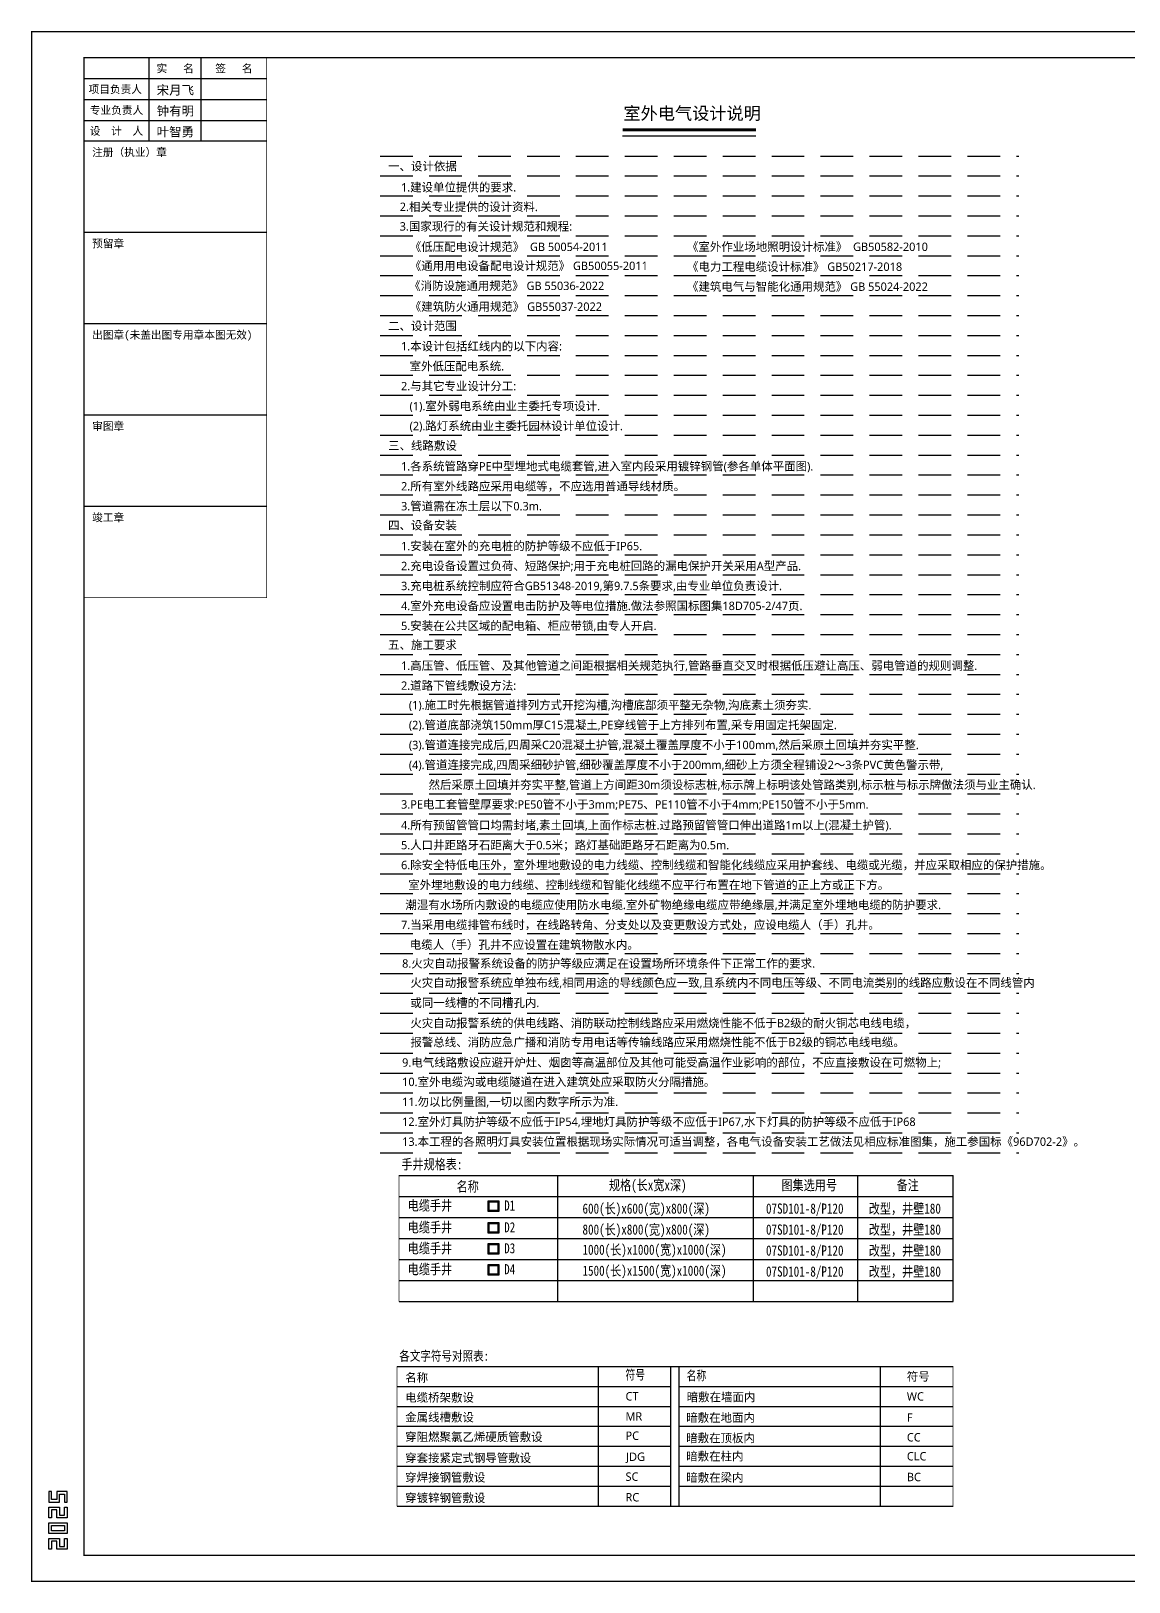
# Model space of a CAD drawing. Extents: x 40587477144 to 40590102100, y 3379967887 to 3381819730.
# Drawn here: x 40588322690 to 40588364765, y 3381224586 to 3381284036 of the extents above; entities that cross this region are included whole.
import ezdxf
from ezdxf.enums import TextEntityAlignment as Align

# ---------------------------------------------------------------- set-up
doc = ezdxf.new("R2010")
doc.units = 0
doc.header["$LTSCALE"] = 1000
doc.header["$MEASUREMENT"] = 0
doc.linetypes.add('HIDDEN', pattern=[0.375, 0.25, -0.125])
doc.layers.get('Defpoints').update_dxf_attribs({"color": 210})
for name, color, linetype in [('0-cxFrame', 155, 'Continuous'), ('0电气', 252, 'Continuous'), ('qianming', 155, 'Continuous'), ('电气', 7, 'Continuous')]:
    doc.layers.add(name, color=color, linetype=linetype)
doc.layers.add('0-cxText', color=131, linetype='Continuous', lineweight=25)
doc.styles.add('-宋体', font='', dxfattribs={"width": 0.8})
doc.styles.add('cx_biaoti', font='')
doc.styles.add('cx_tuming', font='simhei.ttf')
doc.styles.add('cx_tuqian1', font='')
doc.styles.add('GPS', font='gbenor.shx', dxfattribs={"width": 0.8, "bigfont": 'gbcbig.shx'})
doc.styles.add('图框宋体', font='', dxfattribs={"width": 0.75})
doc.styles.add('细黑', font='msyh.ttf')
doc.styles.add('黑体', font='simhei.ttf', dxfattribs={"height": 12})
doc.styles.get('-宋体').set_extended_font_data('SimSun')
doc.styles.get('cx_biaoti').set_extended_font_data('SimSun')
doc.styles.get('cx_tuqian1').set_extended_font_data('SimSun')
doc.styles.get('图框宋体').set_extended_font_data('SimSun')

# ---------------------------------------------------------------- blocks, each defined once
blk = doc.blocks.new('qd电缆手井')
at = {"layer": '电气', "color": 7}
for p, q in [((-239, 216), (211, 216)), ((-239, -234), (-239, 216)), ((-198, -193), (-198, 175)), ((-198, 175), (171, 175)), ((171, 175), (171, -193)), ((211, 216), (211, -234)), ((211, -234), (-239, -234)), ((171, -193), (-198, -193))]:
    blk.add_line(p, q, dxfattribs=at)
at = {"layer": '电气', "color": 8, "const_width": 30}
blk.add_lwpolyline([(-218, 182), (-218, -214), (191, -214), (191, 196), (-233, 196)], dxfattribs=at)
blk = doc.blocks.new('zjcx_lan_xinxi(Dragon)')
for p, q in [((7000, -3200), (0, -3200)), ((7000, -6700), (0, -6700)), ((7000, -10200), (0, -10200)), ((7000, -13700), (0, -13700)), ((7000, -17200), (0, -17200))]:
    blk.add_line(p, q)
at = {"const_width": 25}
blk.add_lwpolyline([(0, -20700), (7000, -20700), (7000, 0), (0, 0)], close=True, dxfattribs=at)
for points in [[(2500, -3200), (2500, 0)], [(4500, -3200), (4500, 0)], [(0, -800), (7000, -800)], [(0, -1600), (7000, -1600)], [(0, -2400), (7000, -2400)]]:
    blk.add_lwpolyline(points)
for points in [[(7000, -3200), (7000, 0)], [(0, -3200), (7000, -3200)], [(0, -20700), (7000, -20700), (7000, -3200)], [(0, -20700), (7000, -20700)]]:
    blk.add_lwpolyline(points, dxfattribs=at)
at = {"style": '图框宋体'}
for s, p in [('实   名', (3500, -400)), ('签   名', (5750, -400)), ('项目负责人', (1204, -1200)), ('专业负责人', (1250, -2000)), ('设  计  人', (1250, -2800))]:
    blk.add_text(s, height=300, dxfattribs=at).set_placement(p, align=Align.MIDDLE)
for s, p in [('注册（执业）章', (318, -3771)), ('预留章', (318, -7271)), ('出图章(未盖出图专用章本图无效)', (318, -10771)), ('审图章', (318, -14271)), ('竣工章', (318, -17771))]:
    blk.add_text(s, height=300, dxfattribs=at).set_placement(p)
blk = doc.blocks.new('T-信息(Dragon)')
at = {"layer": '0-cxFrame'}
blk.add_blockref('zjcx_lan_xinxi(Dragon)', (0, 0), dxfattribs=at)
at = {"layer": 'qianming', "color": 3, "style": 'cx_biaoti'}
for s, p in [('宋月飞', (3506, -1238)), ('钟有明', (3506, -2038)), ('叶智勇', (3506, -2838))]:
    blk.add_text(s, height=350, dxfattribs=at).set_placement(p, align=Align.MIDDLE_CENTER)
blk = doc.blocks.new('TK22.A1 L(Dragon)')
at = {"layer": '0-cxFrame', "color": 7, "const_width": 0.5}
blk.add_lwpolyline([(0, 0), (-841, 0), (-841, 594), (0, 594)], close=True, dxfattribs=at)
at = {"layer": '0-cxFrame', "const_width": 0.5}
blk.add_lwpolyline([(-80, 10), (-821, 10), (-821, 584), (-80, 584)], close=True, dxfattribs=at)
at = {"layer": 'Defpoints', "color": 2}
for points in [[(-833.37, 34.37), (-834.37, 34.37), (-834.37, 30.37), (-830.37, 30.37), (-830.37, 33.37), (-828.37, 33.37), (-828.37, 30.37), (-827.37, 30.37), (-827.37, 34.37), (-831.37, 34.37), (-831.37, 31.37), (-833.37, 31.37), (-833.37, 34.37)], [(-833.37, 24.37), (-834.37, 24.37), (-834.37, 28.37), (-830.37, 28.37), (-830.37, 25.37), (-828.37, 25.37), (-828.37, 28.37), (-827.37, 28.37), (-827.37, 24.37), (-831.37, 24.37), (-831.37, 27.37), (-833.37, 27.37), (-833.37, 24.37)], [(-833.37, 12.37), (-834.37, 12.37), (-834.37, 16.37), (-830.37, 16.37), (-830.37, 13.37), (-828.37, 13.37), (-828.37, 16.37), (-827.37, 16.37), (-827.37, 12.37), (-831.37, 12.37), (-831.37, 15.37), (-833.37, 15.37), (-833.37, 12.37)]]:
    blk.add_lwpolyline(points, dxfattribs=at)
for points in [[(-834.37, 18.37), (-834.37, 22.37), (-827.37, 22.37), (-827.37, 18.37)], [(-833.37, 19.37), (-833.37, 21.37), (-828.37, 21.37), (-828.37, 19.37)]]:
    blk.add_lwpolyline(points, close=True, dxfattribs=at)
at = {"layer": '0-cxFrame', "xscale": 0.01, "yscale": 0.01, "zscale": 0.01}
blk.add_blockref('T-信息(Dragon)', (-821, 584), dxfattribs=at)
at = {"style": '黑体', "flags": 4}
blk.add_attdef('图幅', text='', height=3.3, dxfattribs=at).set_placement((-40, 3), align=Align.RIGHT)
at = {"layer": '0-cxText', "flags": 4}
for tag, height, style, p in [('建设单位', 3.5, 'cx_tuming', (-45, 240)), ('项目名称', 3.5, 'cx_tuming', (-45, 210)), ('子项名称', 3.5, 'cx_tuming', (-45, 180)), ('工程编号', 3.3, 'cx_tuqian1', (-35, 165)), ('图名1', 3.5, 'cx_tuming', (-45, 87)), ('图名2', 3.5, 'cx_tuming', (-45, 79)), ('图名3', 3.5, 'cx_tuming', (-45, 71)), ('出图日期', 3.3, 'cx_tuqian1', (-39, 60)), ('专业', 3.3, 'cx_tuqian1', (-55, 52)), ('图号', 3.3, 'cx_tuqian1', (-55, 44)), ('版次', 3.3, 'cx_tuqian1', (-20, 44))]:
    blk.add_attdef(tag, text='', height=height, dxfattribs=dict(at, style=style)).set_placement(p, align=Align.MIDDLE)
at = {"layer": 'Defpoints', "color": 6, "flags": 4}
for tag, height, style, p in [('tufu', 3.3, '黑体', (-12, 12)), ('dwfname', 4, 'cx_tuqian1', (-80, 3))]:
    blk.add_attdef(tag, text='', height=height, dxfattribs=dict(at, style=style)).set_placement(p, align=Align.RIGHT)

msp = doc.modelspace()

# ---------------------------------------------------------------- linework, layer by layer
at = {"layer": '0电气', "color": 6}
for p, q in [((40588345356.232323, 3381280014.903533, -14542.125), (40588350468.295563, 3381280014.903533, -14542.125)), ((40588336793.924088, 3381240168.226689), (40588358022.549301, 3381240168.226689)), ((40588342876.549927, 3381235341.976689), (40588342876.549927, 3381240168.226689)), ((40588350376.549927, 3381235341.976689), (40588350376.549927, 3381240168.226689)), ((40588354376.549927, 3381235341.976689), (40588354376.549927, 3381240168.226689)), ((40588358022.549301, 3381235341.976689), (40588358022.549301, 3381240168.226689)), ((40588336793.924088, 3381239363.851689), (40588358022.549301, 3381239363.851689)), ((40588336793.924088, 3381238559.476689), (40588358022.549301, 3381238559.476689)), ((40588336793.924088, 3381237755.101688), (40588358022.549301, 3381237755.101688)), ((40588336793.924088, 3381236950.726689), (40588358022.549301, 3381236950.726689)), ((40588336793.924088, 3381236146.351689), (40588358022.549301, 3381236146.351689)), ((40588336793.924088, 3381235341.976689), (40588358022.549301, 3381235341.976689)), ((40588336793.924088, 3381235341.976689), (40588358022.549301, 3381235341.976689)), ((40588336793.924088, 3381235341.976689), (40588358022.549301, 3381235341.976689)), ((40588336793.924088, 3381235341.976689), (40588358022.549301, 3381235341.976689)), ((40588336793.924088, 3381235341.976689), (40588358022.549301, 3381235341.976689)), ((40588336718.799301, 3381232845.447142), (40588358022.549301, 3381232845.447142)), ((40588344435.092873, 3381227496.353392), (40588344435.092873, 3381232845.447142)), ((40588347213.842873, 3381227496.353392), (40588347213.842873, 3381232845.447142)), ((40588347527.505722, 3381227496.353392), (40588347527.505722, 3381232845.447142)), ((40588355243.799301, 3381227496.353392), (40588355243.799301, 3381232845.447142)), ((40588336718.799301, 3381232081.290892), (40588347213.842873, 3381232081.290892)), ((40588347527.505722, 3381232081.290892), (40588358022.549301, 3381232081.290892)), ((40588336718.799301, 3381231317.134642), (40588347213.842873, 3381231317.134642)), ((40588347527.505722, 3381231317.134642), (40588358022.549301, 3381231317.134642)), ((40588336718.799301, 3381230552.978392), (40588347213.842873, 3381230552.978392)), ((40588347527.505722, 3381230552.978392), (40588358022.549301, 3381230552.978392)), ((40588336718.799301, 3381229788.822142), (40588347213.842873, 3381229788.822142)), ((40588347527.505722, 3381229788.822142), (40588358022.549301, 3381229788.822142)), ((40588336718.799301, 3381229024.665892), (40588347213.842873, 3381229024.665892)), ((40588347527.505722, 3381229024.665892), (40588358022.549301, 3381229024.665892)), ((40588336718.799301, 3381228260.509642), (40588347213.842873, 3381228260.509642)), ((40588347527.505722, 3381228260.509642), (40588358022.549301, 3381228260.509642)), ((40588336718.799301, 3381227496.353392), (40588347213.842873, 3381227496.353392)), ((40588336718.799301, 3381227496.353392), (40588358022.549301, 3381227496.353392)), ((40588336718.799301, 3381227496.353392), (40588358022.549301, 3381227496.353392)), ((40588347527.505722, 3381227496.353392), (40588358022.549301, 3381227496.353392))]:
    msp.add_line(p, q, dxfattribs=at)
at = {"layer": '0电气', "color": 8, "linetype": 'HIDDEN', "ltscale": 5}
for p, q in [((40588336073.518448, 3381279244.919656), (40588360549.082893, 3381279244.919656)), ((40588336073.518448, 3381278480.763406), (40588360549.082893, 3381278480.763406)), ((40588336073.518448, 3381277716.607156), (40588360549.082893, 3381277716.607156)), ((40588336073.518448, 3381276952.450906), (40588360549.082893, 3381276952.450906)), ((40588336073.518448, 3381276188.294656), (40588360549.082893, 3381276188.294656)), ((40588336073.518448, 3381275424.138406), (40588360549.082893, 3381275424.138406)), ((40588336073.518448, 3381274659.982156), (40588360549.082893, 3381274659.982156)), ((40588336073.518448, 3381273895.825906), (40588360549.082893, 3381273895.825906)), ((40588336073.518448, 3381273131.669656), (40588360549.082893, 3381273131.669656)), ((40588336073.518448, 3381272367.513406), (40588360549.082893, 3381272367.513406)), ((40588336073.518448, 3381272367.513406), (40588360549.082893, 3381272367.513406)), ((40588336073.518448, 3381271603.357156), (40588360549.082893, 3381271603.357156)), ((40588336073.518448, 3381270839.200906), (40588360549.082893, 3381270839.200906)), ((40588336073.518448, 3381270839.200906), (40588360549.082893, 3381270839.200906)), ((40588336073.518448, 3381270075.044656), (40588360549.082893, 3381270075.044656)), ((40588336073.518448, 3381269310.888406), (40588360549.082893, 3381269310.888406)), ((40588336073.518448, 3381268546.732156), (40588360549.082893, 3381268546.732156)), ((40588336073.518448, 3381267782.575906), (40588360549.082893, 3381267782.575906)), ((40588336073.518448, 3381267018.419656), (40588360549.082893, 3381267018.419656)), ((40588336073.518448, 3381266254.263406), (40588360549.082893, 3381266254.263406)), ((40588336073.518448, 3381265490.107156), (40588360549.082893, 3381265490.107156)), ((40588336073.518448, 3381264725.950906), (40588360549.082893, 3381264725.950906)), ((40588336073.518448, 3381263961.794656), (40588360549.082893, 3381263961.794656)), ((40588336073.518448, 3381263197.638406), (40588360549.082893, 3381263197.638406)), ((40588336073.518448, 3381262433.482156), (40588360549.082893, 3381262433.482156)), ((40588336073.518448, 3381261669.325906), (40588360549.082893, 3381261669.325906)), ((40588336073.518448, 3381260905.169656), (40588360549.082893, 3381260905.169656)), ((40588336073.518448, 3381260141.013406), (40588360549.082893, 3381260141.013406)), ((40588336073.518448, 3381259376.857156), (40588360549.082893, 3381259376.857156)), ((40588336073.518448, 3381258612.700906), (40588360549.082893, 3381258612.700906)), ((40588336073.518448, 3381257848.544656), (40588360549.082893, 3381257848.544656)), ((40588336073.518448, 3381257084.388406), (40588360549.082893, 3381257084.388406)), ((40588336073.518448, 3381256320.232156), (40588360549.082893, 3381256320.232156)), ((40588336073.518448, 3381255556.075906), (40588360549.082893, 3381255556.075906)), ((40588336073.518448, 3381254791.919656), (40588360549.082893, 3381254791.919656)), ((40588336073.518448, 3381254027.763406), (40588360549.082893, 3381254027.763406)), ((40588336073.514549, 3381253263.607156), (40588360549.082893, 3381253263.607156)), ((40588336073.514549, 3381252499.450906), (40588360549.082893, 3381252499.450906)), ((40588336073.514549, 3381251735.294656), (40588360549.082893, 3381251735.294656)), ((40588336073.514549, 3381250971.138406), (40588360549.082893, 3381250971.138406)), ((40588336073.514549, 3381250206.982156), (40588360549.082893, 3381250206.982156)), ((40588336073.514549, 3381249442.825907), (40588360549.082893, 3381249442.825907)), ((40588336073.514549, 3381248678.669657), (40588360549.082893, 3381248678.669657)), ((40588336073.514549, 3381247914.513407), (40588360549.082893, 3381247914.513407)), ((40588336073.514549, 3381247150.357157), (40588360549.082893, 3381247150.357157)), ((40588336073.514549, 3381246386.200908), (40588360549.082893, 3381246386.200908)), ((40588336073.514549, 3381245622.044657), (40588360549.082893, 3381245622.044657)), ((40588336073.514549, 3381244857.888407), (40588360549.082893, 3381244857.888407)), ((40588336073.514549, 3381244093.732158), (40588360549.082893, 3381244093.732158)), ((40588336073.514549, 3381243329.575908), (40588360549.082893, 3381243329.575908)), ((40588336073.514549, 3381242565.419658), (40588360549.082893, 3381242565.419658)), ((40588336073.514549, 3381241801.263408), (40588360549.082893, 3381241801.263408)), ((40588336073.514549, 3381241037.107158), (40588360549.082893, 3381241037.107158))]:
    msp.add_line(p, q, dxfattribs=at)
at = {"layer": '0电气', "color": 6, "const_width": 111.15, "elevation": -14542.125}
msp.add_lwpolyline([(40588345356.232323, 3381280246.466033), (40588350468.295563, 3381280246.466033)], dxfattribs=at)
at = {"layer": '0电气', "color": 6}
for points, const_width in [([(40588336793.924088, 3381240168.226689), (40588336793.924088, 3381235341.976689), (40588358022.549301, 3381235341.976689), (40588358022.549301, 3381240168.226689)], 24.375), ([(40588336718.799301, 3381232845.447142), (40588336718.799301, 3381227496.353392), (40588358022.549301, 3381227496.353392), (40588358022.549301, 3381232845.447142)], 23.15625)]:
    msp.add_lwpolyline(points, close=True, dxfattribs=dict(at, const_width=const_width))

# ---------------------------------------------------------------- block references
at = {"layer": '0-cxFrame', "xscale": 100, "yscale": 100, "zscale": 100}
msp.add_blockref('TK22.A1 L(Dragon)', (40588406814.652184, 3381224611.247503), dxfattribs=at)
at = {"layer": '0电气', "color": 6, "xscale": 0.9099999999129802, "yscale": 0.9099999999129802, "zscale": 0.9099999999129802}
for p in [(40588340425.032433, 3381239003.582581), (40588340425.032433, 3381238167.617993), (40588340425.032433, 3381237363.242993), (40588340425.03244, 3381236558.867995)]:
    msp.add_blockref('qd电缆手井', p, dxfattribs=at)

# ---------------------------------------------------------------- texts
at = {"layer": '0电气', "color": 6}
for s, height, style, p in [('室外电气设计说明', 482.625, '细黑', (40588345391.262527, 3381280639.587614, -14542.125)), ('一、设计依据', 321.75, '细黑', (40588336372.053612, 3381278690.341477)), ('1.建设单位提供的要求.', 321.75, '细黑', (40588336865.796928, 3381277882.718586)), ('2.相关专业提供的设计资料.', 321.75, '细黑', (40588336820.2425, 3381277135.736262)), ('3.国家现行的有关设计规范和规程:', 321.75, '细黑', (40588336816.771439, 3381276385.922344)), ('《低压配电设计规范》  GB 50054-2011', 321.75, '细黑', (40588337204.284622, 3381275602.707616)), ('《室外作业场地照明设计标准》  GB50582-2010', 321.75, '细黑', (40588347827.698242, 3381275604.824581)), ('《通用用电设备配电设计规范》 GB50055-2011', 321.75, '细黑', (40588337204.284622, 3381274874.270897)), ('《电力工程电缆设计标准》 GB50217-2018', 321.75, '细黑', (40588347827.698242, 3381274840.668331)), ('《消防设施通用规范》 GB 55036-2022', 321.75, '细黑', (40588337179.955849, 3381274108.302831)), ('《建筑电气与智能化通用规范》 GB 55024-2022', 321.75, '细黑', (40588347827.698242, 3381274076.512081)), ('《建筑防火通用规范》 GB55037-2022', 321.75, '细黑', (40588337204.284622, 3381273310.238866)), ('二、设计范围', 321.75, '细黑', (40588336373.127991, 3381272568.768665)), ('1.本设计包括红线内的以下内容:', 321.75, '细黑', (40588336866.814194, 3381271791.559973)), ('室外低压配电系统.', 321.75, '细黑', (40588337195.893661, 3381271027.403724)), ('2.与其它专业设计分工:', 321.75, '细黑', (40588336866.814194, 3381270263.247473)), ('(1).室外弱电系统由业主委托专项设计.', 321.75, '细黑', (40588337195.893661, 3381269499.091224)), ('(2).路灯系统由业主委托园林设计单位设计.', 321.75, '细黑', (40588337195.893661, 3381268734.934973)), ('三、线路敷设', 321.75, '细黑', (40588336373.127991, 3381267983.831166)), ('1.各系统管路穿PE中型埋地式电缆套管,进入室内段采用镀锌钢管(参各单体平面图).', 321.75, '细黑', (40588336869.767464, 3381267189.669552)), ('2.所有室外线路应采用电缆等，不应选用普通导线材质。', 321.75, '细黑', (40588336869.767464, 3381266425.513302)), ('3.管道需在冻土层以下0.3m.', 321.75, '细黑', (40588336869.767464, 3381265661.357052)), ('四、设备安装', 321.75, '细黑', (40588336373.127991, 3381264927.206166)), ('1.安装在室外的充电桩的防护等级不应低于IP65.', 321.75, '细黑', (40588336869.767464, 3381264133.044552)), ('2.充电设备设置过负荷、短路保护;用于充电桩回路的漏电保护开关采用A型产品.', 321.75, '细黑', (40588336869.767464, 3381263368.888302)), ('3.充电桩系统控制应符合GB51348-2019,第9.7.5条要求,由专业单位负责设计.', 321.75, '细黑', (40588336869.767464, 3381262604.732052)), ('4.室外充电设备应设置电击防护及等电位措施.做法参照国标图集18D705-2/47页.', 321.75, '细黑', (40588336869.767464, 3381261840.575802)), ('5.安装在公共区域的配电箱、柜应带锁,由专人开启.', 321.75, '细黑', (40588336869.767464, 3381261076.419552)), ('五、施工要求', 321.75, '细黑', (40588336373.127991, 3381260342.268665)), ('1.高压管、低压管、及其他管道之间距根据相关规范执行,管路垂直交叉时根据低压避让高压、弱电管道的规则调整.', 321.75, '细黑', (40588336869.767464, 3381259548.107051)), ('2.道路下管线敷设方法:', 321.75, '细黑', (40588336869.767464, 3381258783.950802)), ('(1).施工时先根据管道排列方式开挖沟槽,沟槽底部须平整无杂物,沟底素土须夯实.', 321.75, '细黑', (40588337168.18708, 3381258038.280947)), ('(2).管道底部浇筑150mm厚C15混凝土,PE穿线管于上方排列布置,采专用固定托架固定.', 321.75, '细黑', (40588337168.18708, 3381257274.124697)), ('(3).管道连接完成后,四周采C20混凝土护管,混凝土覆盖厚度不小于100mm,然后采原土回填并夯实平整.', 321.75, '细黑', (40588337168.18708, 3381256509.968448)), ('(4).管道连接完成,四周采细砂护管,细砂覆盖厚度不小于200mm,细砂上方须全程铺设2～3条PVC黄色警示带,', 321.75, '细黑', (40588337168.18708, 3381255745.812198)), ('然后采原土回填并夯实平整,管道上方间距30m须设标志桩,标示牌上标明该处管路类别,标示桩与标示牌做法须与业主确认.', 321.75, '细黑', (40588337924.033562, 3381254981.655948)), ('3.PE电工套管壁厚要求:PE50管不小于3mm;PE75、PE110管不小于4mm;PE150管不小于5mm.', 321.75, '细黑', (40588336869.767464, 3381254229.753321)), ('4.所有预留管管口均需封堵,素土回填,上面作标志桩.过路预留管管口伸出道路1m以上(混凝土护管).', 321.75, '细黑', (40588336869.763573, 3381253434.857052)), ('5.人口井距路牙石距离大于0.5米；路灯基础距路牙石距离为0.5m.', 321.75, '细黑', (40588336869.763573, 3381252670.700802)), ('6.除安全特低电压外，室外埋地敷设的电力线缆、控制线缆和智能化线缆应采用护套线、电缆或光缆，并应采取相应的保护措施。', 321.75, '细黑', (40588336869.763573, 3381251906.544552)), (' 室外埋地敷设的电力线缆、控制线缆和智能化线缆不应平行布置在地下管道的正上方或正下方。', 321.75, '细黑', (40588337036.263733, 3381251142.388302)), ('潮湿有水场所内敷设的电缆应使用防水电缆.室外矿物绝缘电缆应带绝缘层,并满足室外埋地电缆的防护要求.', 321.75, '细黑', (40588337036.263733, 3381250378.232052)), ('7.当采用电缆排管布线时，在线路转角、分支处以及变更敷设方式处，应设电缆人（手）孔井。', 321.75, '细黑', (40588336869.763573, 3381249614.075802)), ('电缆人（手）孔井不应设置在建筑物散水内。', 321.75, '细黑', (40588337204.755173, 3381248849.919552)), ('8.火灾自动报警系统设备的防护等级应满足在设置场所环境条件下正常工作的要求.', 321.75, '细黑', (40588336910.40583, 3381248133.005075, 22961.248469)), ('火灾自动报警系统应单独布线,相同用途的导线颜色应一致,且系统内不同电压等级、不同电流类别的线路应敷设在不同线管内', 321.75, '细黑', (40588337227.051323, 3381247394.881079, 22961.248469)), ('或同一线槽的不同槽孔内.', 321.75, '细黑', (40588337227.051323, 3381246624.590659, 22961.248469)), ('火灾自动报警系统的供电线路、消防联动控制线路应采用燃烧性能不低于B2级的耐火铜芯电线电缆，', 321.75, '细黑', (40588337227.051323, 3381245848.014493, 22961.248469)), ('报警总线、消防应急广播和消防专用电话等传输线路应采用燃烧性能不低于B2级的铜芯电线电缆。', 321.75, '细黑', (40588337227.051323, 3381245115.702035, 22961.248469)), ('9.电气线路敷设应避开炉灶、烟囱等高温部位及其他可能受高温作业影响的部位，不应直接敷设在可燃物上;', 321.75, '细黑', (40588336910.40583, 3381244337.981905, 22961.248469)), ('10.室外电缆沟或电缆隧道在进入建筑处应采取防火分隔措施。', 321.75, '细黑', (40588336910.40583, 3381243595.730396, 22961.248469)), ('11.勿以比例量图,一切以图内数字所示为准.', 321.75, '细黑', (40588336910.40583, 3381242831.574146, 22961.248469)), ('12.室外灯具防护等级不应低于IP54,埋地灯具防护等级不应低于IP67,水下灯具的防护等级不应低于IP68', 321.75, '细黑', (40588336910.40583, 3381242067.417897, 22961.248469)), ('13.本工程的各照明灯具安装位置根据现场实际情况可适当调整，各电气设备安装工艺做法见相应标准图集，施工参国标《96D702-2》。', 321.75, '细黑', (40588336910.40583, 3381241303.261648, 22961.248469)), ('名称', 321.75, '细黑', (40588337028.148468, 3381232258.545269)), ('符号', 416.8125, 'GPS', (40588345470.754379, 3381232307.722838)), ('名称', 416.8125, 'GPS', (40588347814.885223, 3381232276.006775)), ('符号', 321.75, '细黑', (40588356251.092857, 3381232302.055535)), ('电缆桥架敷设', 321.75, '细黑', (40588337028.148468, 3381231494.389019)), ('CT', 321.75, '细黑', (40588345470.754379, 3381231543.566588)), ('暗敷在墙面内', 321.75, '细黑', (40588347814.885223, 3381231511.850525)), ('WC', 321.75, '细黑', (40588356251.092857, 3381231537.899285)), ('金属线槽敷设', 321.75, '细黑', (40588337028.148468, 3381230736.994585)), ('MR', 321.75, '细黑', (40588345470.754379, 3381230771.934366)), ('暗敷在地面内', 321.75, '细黑', (40588347797.670891, 3381230723.232439)), ('F', 321.75, '细黑', (40588356255.894753, 3381230728.970694)), ('穿阻燃聚氯乙烯硬质管敷设', 321.75, '细黑', (40588337028.148468, 3381229983.274128)), ('PC', 321.75, '细黑', (40588345470.754379, 3381230032.451694)), ('暗敷在顶板内', 321.75, '细黑', (40588347797.670891, 3381229942.559613)), ('CC', 321.75, '细黑', (40588356252.810287, 3381229972.745918)), ('穿套接紧定式钢导管敷设', 321.75, '细黑', (40588337028.148468, 3381229177.106459)), ('JDG', 321.75, '细黑', (40588345492.737717, 3381229226.284031)), ('暗敷在柱内', 321.75, '细黑', (40588347797.670891, 3381229242.087058)), ('CLC', 321.75, '细黑', (40588356252.810287, 3381229245.670657)), ('穿焊接钢管敷设', 321.75, '细黑', (40588337028.148468, 3381228432.768392)), ('SC', 321.75, '细黑', (40588345470.754379, 3381228464.147375)), ('暗敷在梁内', 321.75, '细黑', (40588347797.670891, 3381228427.288369)), ('BC', 321.75, '细黑', (40588356252.810287, 3381228449.689375)), ('穿镀锌钢管敷设', 321.75, '细黑', (40588337028.148468, 3381227645.675647)), ('RC', 321.75, '细黑', (40588345470.754379, 3381227673.495635))]:
    msp.add_text(s, height=height, dxfattribs=dict(at, style=style)).set_placement(p)
at = {"layer": '0电气', "color": 6, "style": '-宋体', "width": 0.8}
for s, height, p in [('手井规格表:', 390, (40588336880.697838, 3381240401.174131)), ('名称', 390, (40588338999.349113, 3381239550.435247)), ('规格(长x宽x深)', 390, (40588344835.716812, 3381239602.201106)), ('图集选用号', 390, (40588351447.377693, 3381239602.201106)), ('备注', 390, (40588355861.407257, 3381239602.201106)), ('电缆手井', 390, (40588337124.854683, 3381238823.448097)), ('D1', 390, (40588340820.353699, 3381238823.448097)), ('600(长)x600(宽)x800(深)', 390, (40588343822.544479, 3381238704.905546)), ('07SD101-8/P120', 390, (40588350854.108757, 3381238704.905546)), ('改型，井壁180', 390, (40588354792.883919, 3381238704.905546)), ('电缆手井', 390, (40588337124.854683, 3381237987.48351)), ('D2', 390, (40588340820.353699, 3381237987.48351)), ('800(长)x800(宽)x800(深)', 390, (40588343822.544479, 3381237900.530547)), ('07SD101-8/P120', 390, (40588350854.108757, 3381237900.530545)), ('改型，井壁180', 390, (40588354792.883919, 3381237900.530547)), ('电缆手井', 390, (40588337124.854683, 3381237183.10851)), ('D3', 390, (40588340820.353699, 3381237183.10851)), ('1000(长)x1000(宽)x1000(深)', 390, (40588343822.544479, 3381237127.745134)), ('07SD101-8/P120', 390, (40588350854.108757, 3381237096.155546)), ('改型，井壁180', 390, (40588354792.883919, 3381237096.155546)), ('电缆手井', 390, (40588337124.854691, 3381236378.733511)), ('D4', 390, (40588340820.353706, 3381236378.733511)), ('1500(长)x1500(宽)x1000(深)', 390, (40588343822.544487, 3381236323.370135)), ('07SD101-8/P120', 390, (40588350854.108757, 3381236291.780546)), ('改型，井壁180', 390, (40588354792.883919, 3381236291.780546)), ('各文字符号对照表:', 370.5, (40588336801.234352, 3381233066.747209))]:
    msp.add_text(s, height=height, dxfattribs=at).set_placement(p)

doc.saveas('drawing.dxf')
